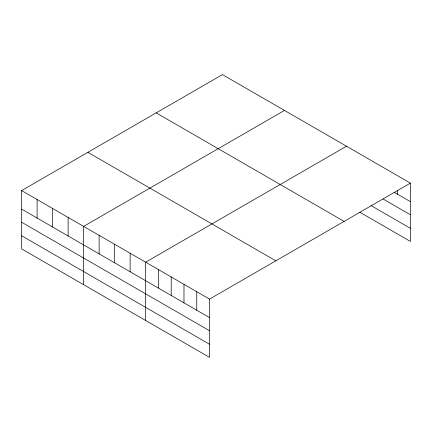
<?xml version="1.0" encoding="UTF-8"?>
<svg xmlns="http://www.w3.org/2000/svg" width="432" height="432" viewBox="0 0 432 432"><rect width="100%" height="100%" fill="white"/><g stroke="black" fill="none" stroke-linecap="round" stroke-linejoin="round"><path stroke-width="0.65" d="M410.4 183.125L222.453 74.617L21.6 190.577L21.6 248.875L209.547 357.383L209.547 299.09L410.4 183.125L410.4 241.423L359.861 212.242M284.477 110.425L83.624 226.384L83.624 284.683M346.496 146.232L145.643 262.197L145.643 320.49M394.135 192.262L410.4 201.652M383.098 199.012L410.4 214.774M370.899 205.492L410.4 228.296M156.173 112.882L344.12 221.395M87.88 152.312L275.827 260.82M21.6 190.577L209.547 299.09M21.6 209.104L209.547 317.612M21.6 222.226L209.547 330.739M21.6 235.748L209.547 344.261M397.618 190.301L397.618 194.27M196.765 291.708L196.765 310.235M183.983 284.332L183.983 302.854M171.207 276.95L171.207 295.477M158.425 269.573L158.425 288.095M130.14 253.244L130.14 271.766M114.631 244.291L114.631 262.813M99.128 235.337L99.128 253.865M68.116 217.436L68.116 235.958M52.612 208.483L52.612 227.005M37.103 199.53L37.103 218.057"/></g></svg>
